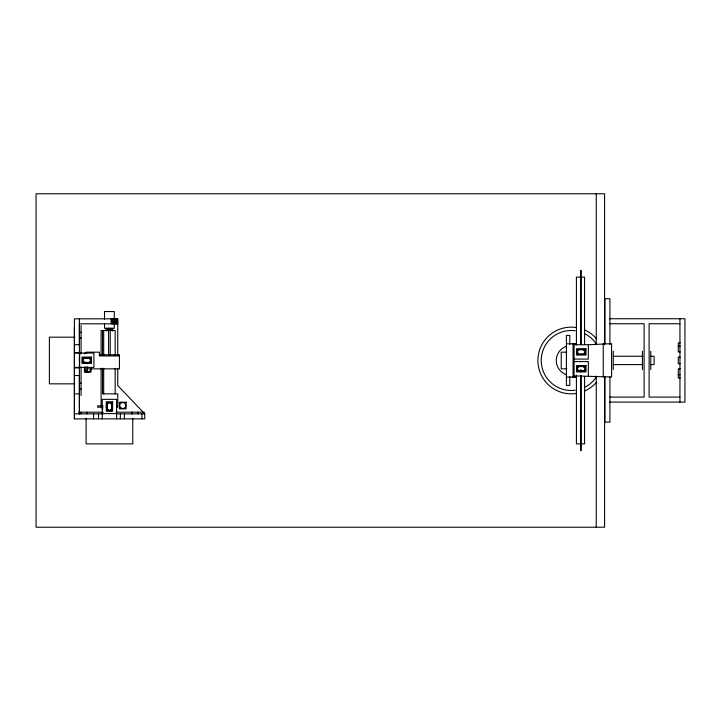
<?xml version="1.0" encoding="UTF-8"?>
<svg xmlns="http://www.w3.org/2000/svg" width="721" height="721" viewBox="0 0 721 721"><rect width="100%" height="100%" fill="white"/><g stroke="black" fill="none" stroke-linecap="round" stroke-linejoin="round"><path stroke-width="1.08" d="M117.748 368.846L117.748 385.519L144.759 413.863L144.759 418.865L74.398 418.865L74.398 318.826L117.748 318.826L117.748 355.561M79.4 395.234L79.4 413.863L79.4 375.515L74.398 375.515M79.4 367.8L79.4 393.855L74.398 393.855M79.4 353.479L79.4 323.828L117.748 323.828L117.568 318.826M588.336 344.737L611.588 343.647L611.588 376.993L574.06 375.911L574.06 344.737L588.336 344.737L588.336 359.076L574.06 359.076M580.576 277.134L576.412 277.134L576.412 344.881M581.243 277.134L584.578 277.134L584.578 344.566M609.398 318.736L684.95 318.736L684.95 402.102L609.398 402.102M609.921 323.738L644.105 323.738L644.105 397.1L609.921 397.1M679.948 323.738L649.107 323.738L649.107 397.1L679.948 397.1M79.4 332.273L81.067 332.273M74.957 337.176L49.389 337.176L49.389 383.842L74.957 383.842M79.4 338.005L81.067 338.005M680.282 342.872L678.281 342.872L678.281 351.983L680.282 351.983M566.409 343.755L576.412 343.827M573.069 344.241L576.295 344.241M74.398 344.674L79.4 344.674L79.4 318.826M678.281 346.206L680.282 346.206M566.796 352.154L561.235 352.154L561.235 368.828L566.796 368.828M74.398 352.596L79.4 352.596L79.4 367.899L74.398 367.899L74.398 367.413L93.919 367.413L93.919 353.074L74.398 353.074M99.408 354.768L119.416 354.768L119.416 368.846L87.178 368.846M119.416 355.949L99.408 355.949L99.408 352.172L86.069 352.172L86.069 353.29M613.616 356.255L642.862 356.255M650.73 356.255L654.109 356.255L654.109 364.592L650.73 364.592M680.282 357.084L678.281 357.084L678.281 363.754L680.282 363.754M574.06 361.572L588.336 361.572L588.336 375.911M613.616 364.592L642.862 364.592M680.282 368.864L678.281 368.864L678.281 377.975L680.282 377.975M678.281 374.641L680.282 374.641M573.06 376.759L576.295 376.759M566.409 377.101L576.412 377.173M79.4 383.23L81.067 383.067M79.4 389.034L81.067 389.034M103.049 405.86L97.641 405.86L97.641 407.194L103.049 407.194M106.176 405.86L107.249 405.86M106.176 407.194L107.33 407.194M116.649 407.194L117.766 407.194L117.766 393.855L102.508 393.855L102.508 368.287M101.922 408.861L102.932 408.861M106.465 408.861L107.33 408.861M78.769 412.196L103.121 412.196M116.144 412.196L144.407 412.196M102.256 413.611L116.595 413.611M74.398 413.863L102.382 413.863M116.595 413.863L144.759 413.863M580.576 443.866L576.412 443.866L576.412 375.136M581.243 443.866L584.578 443.866L584.578 376.434M132.15 412.196L132.15 413.863M679.948 318.736L679.948 402.102M650.775 351.253L650.775 369.585M642.438 351.253L642.438 369.585M613.256 351.253L613.256 369.585M609.921 344.719L609.921 298.728L604.919 298.728L604.919 343.647M609.921 376.993L609.921 422.109L604.919 422.109L604.919 376.993M604.586 344.728L604.586 193.778L36.05 193.778L36.05 527.222L604.586 527.222L604.586 376.272M603.252 343.647L603.252 376.993M596.249 193.778L596.249 344.728M596.249 376.065L596.249 527.222M581.243 270.465L581.243 344.566M581.243 369.909L581.243 371.784M581.243 375.515L581.243 450.535M580.576 270.465L580.576 344.566M580.576 369.909L580.576 371.784M580.576 375.515L580.576 450.535M573.078 343.827L573.078 377.173M569.779 344.341L569.779 335.418L566.409 335.418L566.409 385.438L569.779 385.438L569.779 376.578M141.92 413.863L141.92 418.865M137.945 412.196L137.945 413.863M132.754 418.306L132.754 443.875L86.096 443.875L86.096 418.306M131.988 412.196L131.988 413.863M124.418 413.863L124.418 418.865M120.362 413.863L120.362 418.865M117.334 318.826L117.334 323.828M117.027 318.826L117.027 323.828M116.631 318.826L116.631 323.828M116.595 418.865L116.595 399.344L102.256 399.344L102.256 418.865M116.153 318.826L116.153 323.828M115.603 318.826L115.603 323.828M115.171 354.948L115.171 330.497L101.093 330.497L101.093 354.948M115.171 368.287L115.171 393.855M114.99 318.826L114.99 323.828M113.576 318.826L113.576 323.828M112.8 318.826L112.8 323.828M112.746 331.056L112.746 328.83L106.077 328.83L106.077 331.056M111.989 318.826L111.989 323.828M111.142 318.826L111.142 323.828M110.241 328.217L110.241 355.507M108.574 328.217L108.574 355.507M104.518 319.322L104.518 311.544L114.297 311.544L114.297 328.217L104.518 328.217L104.518 323.774M103.689 330.497L103.689 354.948M103.689 368.287L103.689 393.855M102.508 330.497L102.508 354.948M101.093 368.287L101.093 406.085M98.489 413.863L98.489 418.865M93.568 413.863L93.568 418.865M91.071 368.846L91.071 372.18L84.402 372.18L84.402 367.007M87.403 366.89L87.403 372.297L86.069 372.297L86.069 366.89M86.926 412.196L86.926 413.863M86.069 357.553L86.069 358.409M84.402 353.011L84.402 354.011M84.402 357.553L84.402 358.409M81.067 325.522L81.067 354.011M81.067 367.007L81.067 395.496M81.194 412.196L81.194 413.863M79.652 353.074L79.652 367.413M74.398 328.001L74.398 418.865M596.195 377.173A30.012 30.012 0 0 1 584.515 387.42M575.16 390.25A30.012 30.012 0 0 1 541.228 360.5A30.012 30.012 0 0 1 575.16 330.75M584.515 333.58A30.012 30.012 0 0 1 596.195 343.827M596.546 382.22A33.346 33.346 0 0 1 584.389 391.142M576.295 393.459A33.346 33.346 0 0 1 537.893 360.5A33.346 33.346 0 0 1 576.295 327.541M584.389 329.858A33.346 33.346 0 0 1 596.546 338.78M566.607 374.767A15.006 15.006 0 0 1 566.607 346.233M90.738 368.846A3.001 3.001 0 0 1 86.709 371.666M86.232 371.441A3.001 3.001 0 0 1 85.132 367.34M106.807 330.669A3.001 3.001 0 0 1 109.412 329.164M109.934 329.209A3.001 3.001 0 0 1 112.007 330.669M586.002 348.739L576.494 348.739L576.494 355.074L586.002 355.074L586.002 348.739M585.245 349.487L577.242 349.487L577.242 354.317L585.245 354.317L585.245 349.487M585.001 349.739L577.494 349.739L577.494 354.074L585.001 354.074L585.001 349.739M578.413 349.901L578.161 350.568L578.413 349.901M584.334 349.901L584.082 350.568L584.334 349.901M578.413 353.236L578.161 353.903L578.413 353.236M584.334 353.236L584.082 353.903L584.334 353.236M91.486 357.075L81.987 357.075L81.987 363.411L91.486 363.411L91.486 357.075M90.738 357.832L82.735 357.832L82.735 362.663L90.738 362.663L90.738 357.832M90.486 358.076L82.987 358.076L82.987 362.411L90.486 362.411L90.486 358.076M83.897 358.247L83.654 358.914L83.897 358.247M89.819 358.247L89.566 358.914L89.819 358.247M83.897 361.582L83.654 362.248L83.897 361.582M89.819 361.582L89.566 362.248L89.819 361.582M586.002 365.574L576.494 365.574L576.494 371.91L586.002 371.91L586.002 365.574M585.245 366.322L577.242 366.322L577.242 371.162L585.245 371.162L585.245 366.322M585.001 366.574L577.494 366.574L577.494 370.909L585.001 370.909L585.001 366.574M578.413 366.737L578.161 367.404L578.413 366.737M584.334 366.737L584.082 367.404L584.334 366.737M578.413 370.071L578.161 370.738L578.413 370.071M584.334 370.071L584.082 370.738L584.334 370.071M112.593 401.777L106.257 401.777L106.257 411.276L112.593 411.276L112.593 401.777M126.085 402.192L119.416 402.192L119.416 408.861L126.085 408.861L126.085 402.192M111.845 402.525L107.005 402.525L107.005 410.528L111.845 410.528L111.845 402.525M111.593 402.778L107.258 402.778L107.258 410.276L111.593 410.276L111.593 402.778M108.096 403.445L107.429 403.688L108.096 403.445M111.431 403.445L110.764 403.688L111.431 403.445M108.096 409.357L107.429 409.609L108.096 409.357M111.431 409.357L110.764 409.609L111.431 409.357M121.245 408.122A3.001 3.001 0 0 0 125.751 405.526A3.001 3.001 0 0 0 121.245 402.922A3.001 3.001 0 0 0 121.245 408.122"/></g></svg>
